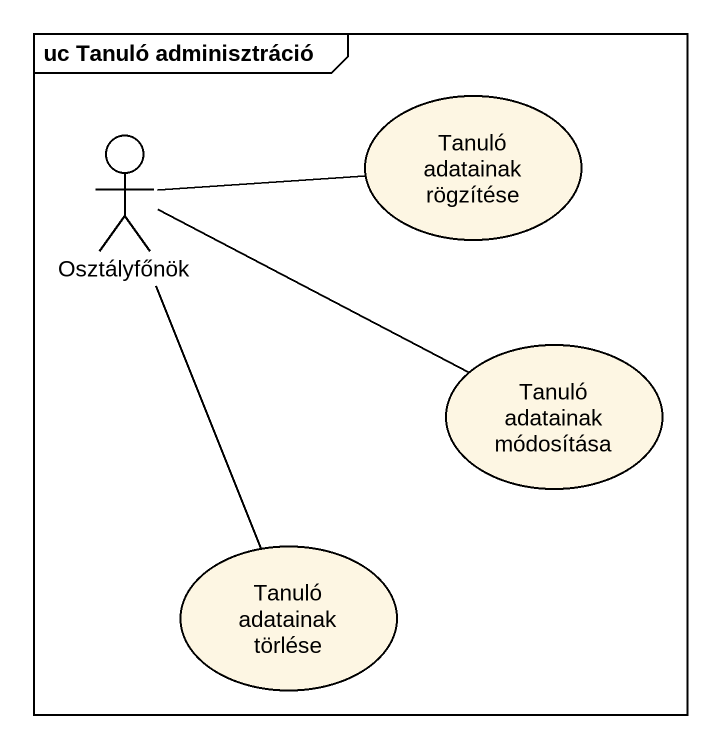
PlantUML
@startuml
mainframe uc Tanuló adminisztráció
usecase "Tanuló adatainak rögzítése" as Tanuló_adatainak_rögzítése
actor Osztályfőnök
usecase "Tanuló adatainak módosítása" as Tanuló_adatainak_módosítása
usecase "Tanuló adatainak törlése" as Tanuló_adatainak_törlése
Osztályfőnök -right- Tanuló_adatainak_rögzítése
Osztályfőnök -right- Tanuló_adatainak_módosítása
Osztályfőnök -- Tanuló_adatainak_törlése
@enduml
